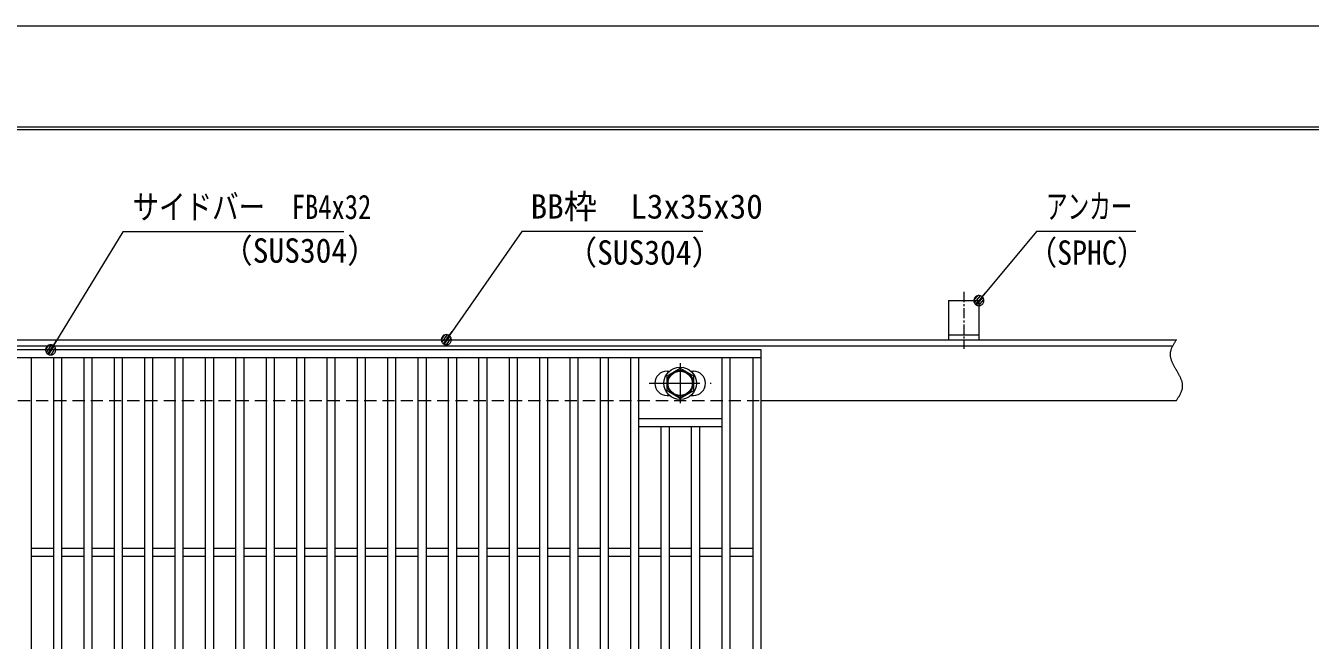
# Model space of a CAD drawing. Units: millimetres, scale not verified. Extents: x -1050 to 1050, y -742 to 742.
# Drawn here: x -159 to 476, y 439 to 742 of the extents above; entities that cross this region are included whole.
import ezdxf
from ezdxf.enums import TextEntityAlignment as Align

# ---------------------------------------------------------------- set-up
doc = ezdxf.new("R2010")
doc.units = ezdxf.units.MM
doc.header["$LTSCALE"] = 5
for name, pattern in [('CHAIN1', [8, 5, -1, 1, -1]), ('DASHED1', [1.8, 1.2, -0.6]), ('DOUBLE_CHAIN1', [8.8, 5, -1, 0.6, -0.6, 0.6, -1])]:
    doc.linetypes.add(name, pattern=pattern)
for name, color, linetype, lineweight in [('0-0_7-図\u3000枠', 4, 'Continuous', 9), ('0-1_寸法注釈', 2, 'Continuous', 9), ('0-2_0', 2, 'Continuous', 9), ('0-3_DEFPOINTS', 134, 'Continuous', 9), ('0-4_蓋', 5, 'Continuous', 9), ('0-6_想像線', 134, 'DOUBLE_CHAIN1', 9), ('0-7_中心線', 6, 'CHAIN1', 9), ('0-8_締付部品', 7, 'Continuous', 9), ('0-9_枠', 7, 'Continuous', 9), ('0-A_溝開口', 4, 'DASHED1', 9), ('0-B_アンカー', 7, 'Continuous', 9)]:
    doc.layers.add(name, color=color, linetype=linetype, lineweight=lineweight)
doc.styles.add('ＭＳ ゴシック', font='')
doc.styles.get('ＭＳ ゴシック').set_extended_font_data('MS Gothic')

# ---------------------------------------------------------------- blocks, each defined once
blk = doc.blocks.new('A$C5D7C781A')
at = {"layer": '0-B_アンカー', "color": 6, "linetype": 'CHAIN1'}
blk.add_line((37.5, 140.11), (37.5, 0), dxfattribs=at)
at = {"layer": '0-B_アンカー'}
for p, q in [((0, 118.78), (0, 22.26)), ((0, 118.78), (75, 118.78)), ((75, 118.78), (75, 22.26)), ((75, 33.76), (0, 33.76)), ((0, 22.26), (75, 22.26))]:
    blk.add_line(p, q, dxfattribs=at)
blk = doc.blocks.new('_Dot')
at = {"layer": '0-2_0'}
for p, q in [((-2.5, 0), (-5, 0)), ((2.445, 0.5), (-2.445, 0.5)), ((1.997, 1.5), (-1.997, 1.5)), ((2.289, -0.995), (-2.289, -0.995)), ((1.499, -1.995), (-1.499, -1.995))]:
    blk.add_line(p, q, dxfattribs=at)
for points in [[(2.5, 0), (2.48, 0.313), (2.421, 0.622), (2.324, 0.92), (2.191, 1.204), (2.023, 1.469), (1.822, 1.711), (1.594, 1.926), (1.34, 2.111), (1.064, 2.262), (0.773, 2.378), (0.468, 2.456), (0.157, 2.495), (-0.157, 2.495), (-0.468, 2.456), (-0.773, 2.378), (-1.064, 2.262), (-1.34, 2.111), (-1.594, 1.926), (-1.822, 1.711), (-2.023, 1.469), (-2.191, 1.204), (-2.324, 0.92), (-2.421, 0.622), (-2.48, 0.313), (-2.5, 0), (0, 0)], [(-2.5, 0), (-2.48, -0.313), (-2.421, -0.622), (-2.324, -0.92), (-2.191, -1.204), (-2.023, -1.469), (-1.822, -1.711), (-1.594, -1.926), (-1.34, -2.111), (-1.064, -2.262), (-0.773, -2.378), (-0.468, -2.456), (-0.157, -2.495), (0.157, -2.495), (0.468, -2.456), (0.773, -2.378), (1.064, -2.262), (1.34, -2.111), (1.594, -1.926), (1.822, -1.711), (2.023, -1.469), (2.191, -1.204), (2.324, -0.92), (2.421, -0.622), (2.48, -0.313), (2.5, 0), (0, 0)]]:
    blk.add_lwpolyline(points, close=True, dxfattribs=at)

msp = doc.modelspace()

# ---------------------------------------------------------------- linework, layer by layer
at = {"layer": '0-0_7-図\u3000枠'}
msp.add_line((-973.75, 691.25), (998.75, 691.25), dxfattribs=at)
msp.add_lwpolyline([(-975, 692.5), (1000, 692.5), (1000, -692.5)], dxfattribs=at)
at = {"layer": '0-1_寸法注釈'}
for points in [[(-1.475, 640.749), (-110.699, 640.749), (-145.749, 583.322)], [(175.814, 640.968), (86.447, 640.968), (49.664, 588.288)], [(389.478, 640.968), (340.425, 640.968), (312.702, 607.538)]]:
    msp.add_lwpolyline(points, dxfattribs=at)
at = {"layer": '0-3_DEFPOINTS'}
msp.add_lwpolyline([(-1050, -742.5), (-1050, 742.5), (1050, 742.5), (1050, -742.5)], close=True, dxfattribs=at)
at = {"layer": '0-4_蓋'}
for p, q in [((204.55, 582.475), (-790.45, 582.475)), ((204.55, 578.475), (-790.45, 578.475)), ((-155.95, 578.475), (-155.95, 186.475)), ((-144.95, 578.475), (-144.95, 186.475)), ((-140.95, 578.475), (-140.95, 186.475)), ((-129.95, 578.475), (-129.95, 186.475)), ((-125.95, 578.475), (-125.95, 186.475)), ((-114.95, 578.475), (-114.95, 186.475)), ((-110.95, 578.475), (-110.95, 186.475)), ((-99.95, 578.475), (-99.95, 186.475)), ((-95.95, 578.475), (-95.95, 186.475)), ((-84.95, 578.475), (-84.95, 186.475)), ((-80.95, 578.475), (-80.95, 186.475)), ((-69.95, 578.475), (-69.95, 186.475)), ((-65.95, 578.475), (-65.95, 186.475)), ((-54.95, 578.475), (-54.95, 186.475)), ((-50.95, 578.475), (-50.95, 186.475)), ((-39.95, 578.475), (-39.95, 186.475)), ((-35.95, 578.475), (-35.95, 186.475)), ((-24.95, 578.475), (-24.95, 186.475)), ((-20.95, 578.475), (-20.95, 186.475)), ((-9.95, 578.475), (-9.95, 186.475)), ((-5.95, 578.475), (-5.95, 186.475)), ((5.05, 578.475), (5.05, 186.475)), ((9.05, 578.475), (9.05, 186.475)), ((20.05, 578.475), (20.05, 186.475)), ((24.05, 578.475), (24.05, 186.475)), ((35.05, 578.475), (35.05, 186.475)), ((39.05, 578.475), (39.05, 186.475)), ((50.05, 578.475), (50.05, 186.475)), ((54.05, 578.475), (54.05, 186.475)), ((65.05, 578.475), (65.05, 186.475)), ((69.05, 578.475), (69.05, 186.475)), ((80.05, 578.475), (80.05, 186.475)), ((84.05, 578.475), (84.05, 186.475)), ((95.05, 578.475), (95.05, 186.475)), ((99.05, 578.475), (99.05, 186.475)), ((110.05, 578.475), (110.05, 186.475)), ((114.05, 578.475), (114.05, 186.475)), ((125.05, 578.475), (125.05, 186.475)), ((129.05, 578.475), (129.05, 186.475)), ((140.05, 578.475), (140.05, 186.475)), ((144.05, 578.475), (144.05, 186.475)), ((185.05, 578.475), (185.05, 186.475)), ((189.05, 578.475), (189.05, 186.475)), ((200.55, 186.475), (200.55, 578.475)), ((204.55, 182.475), (204.55, 582.475)), ((158.05, 571.978), (159.262, 571.978)), ((169.838, 571.978), (171.05, 571.978)), ((158.05, 559.978), (159.255, 559.978)), ((169.845, 559.978), (171.05, 559.978)), ((185.05, 548.475), (144.05, 548.475)), ((185.05, 544.475), (144.05, 544.475)), ((155.05, 544.475), (155.05, 220.475)), ((159.05, 544.475), (159.05, 220.475)), ((170.05, 544.475), (170.05, 220.475)), ((174.05, 544.475), (174.05, 220.475)), ((-144.95, 484.475), (-155.95, 484.475)), ((-129.95, 484.475), (-140.95, 484.475)), ((-114.95, 484.475), (-125.95, 484.475)), ((-99.95, 484.475), (-110.95, 484.475)), ((-84.95, 484.475), (-95.95, 484.475)), ((-69.95, 484.475), (-80.95, 484.475)), ((-54.95, 484.475), (-65.95, 484.475)), ((-39.95, 484.475), (-50.95, 484.475)), ((-24.95, 484.475), (-35.95, 484.475)), ((-9.95, 484.475), (-20.95, 484.475)), ((5.05, 484.475), (-5.95, 484.475)), ((20.05, 484.475), (9.05, 484.475)), ((35.05, 484.475), (24.05, 484.475)), ((50.05, 484.475), (39.05, 484.475)), ((65.05, 484.475), (54.05, 484.475)), ((80.05, 484.475), (69.05, 484.475)), ((95.05, 484.475), (84.05, 484.475)), ((110.05, 484.475), (99.05, 484.475)), ((125.05, 484.475), (114.05, 484.475)), ((140.05, 484.475), (129.05, 484.475)), ((155.05, 484.475), (144.05, 484.475)), ((170.05, 484.475), (159.05, 484.475)), ((185.05, 484.475), (174.05, 484.475)), ((200.55, 484.475), (189.05, 484.475)), ((-144.95, 480.475), (-155.95, 480.475)), ((-129.95, 480.475), (-140.95, 480.475)), ((-114.95, 480.475), (-125.95, 480.475)), ((-99.95, 480.475), (-110.95, 480.475)), ((-84.95, 480.475), (-95.95, 480.475)), ((-69.95, 480.475), (-80.95, 480.475)), ((-54.95, 480.475), (-65.95, 480.475)), ((-39.95, 480.475), (-50.95, 480.475)), ((-24.95, 480.475), (-35.95, 480.475)), ((-9.95, 480.475), (-20.95, 480.475)), ((5.05, 480.475), (-5.95, 480.475)), ((20.05, 480.475), (9.05, 480.475)), ((35.05, 480.475), (24.05, 480.475)), ((50.05, 480.475), (39.05, 480.475)), ((65.05, 480.475), (54.05, 480.475)), ((80.05, 480.475), (69.05, 480.475)), ((95.05, 480.475), (84.05, 480.475)), ((110.05, 480.475), (99.05, 480.475)), ((125.05, 480.475), (114.05, 480.475)), ((140.05, 480.475), (129.05, 480.475)), ((155.05, 480.475), (144.05, 480.475)), ((170.05, 480.475), (159.05, 480.475)), ((185.05, 480.475), (174.05, 480.475)), ((200.55, 480.475), (189.05, 480.475))]:
    msp.add_line(p, q, dxfattribs=at)
for centre, start, end in [((158.05, 565.978), 90, 270), ((171.05, 565.978), 270, 90)]:
    msp.add_arc(centre, 6, start, end, dxfattribs=at)
at = {"layer": '0-6_想像線'}
for points in [[(409.55, 587.475), (409.359, 587.182), (409.169, 586.888), (408.98, 586.595), (408.792, 586.301), (408.608, 586.007), (408.427, 585.714), (408.249, 585.42), (408.076, 585.126), (407.909, 584.831), (407.747, 584.537), (407.592, 584.242), (407.443, 583.947), (407.303, 583.652), (407.171, 583.357), (407.048, 583.061), (406.935, 582.765), (406.832, 582.468), (406.741, 582.172), (406.661, 581.874), (406.593, 581.577), (406.538, 581.279), (406.497, 580.98), (406.47, 580.681), (406.458, 580.381), (406.46, 580.081), (406.476, 579.781), (406.505, 579.48), (406.547, 579.178), (406.601, 578.876), (406.666, 578.574), (406.743, 578.272), (406.829, 577.969), (406.926, 577.665), (407.032, 577.362), (407.147, 577.058), (407.27, 576.753), (407.401, 576.449), (407.538, 576.144), (407.683, 575.839)], [(407.683, 575.839), (407.833, 575.534), (407.989, 575.229), (408.15, 574.923), (408.316, 574.617), (408.485, 574.312), (408.657, 574.006), (408.833, 573.7), (409.01, 573.394), (409.189, 573.087), (409.369, 572.781), (409.55, 572.475)], [(411.417, 569.111), (411.267, 569.416), (411.111, 569.721), (410.95, 570.027), (410.784, 570.333), (410.615, 570.638), (410.443, 570.944), (410.267, 571.25), (410.09, 571.556), (409.911, 571.863), (409.731, 572.169), (409.55, 572.475), (409.55, 572.475)], [(409.55, 557.475), (409.741, 557.768), (409.931, 558.062), (410.12, 558.355), (410.308, 558.649), (410.492, 558.943), (410.673, 559.236), (410.851, 559.53), (411.024, 559.824), (411.191, 560.119), (411.353, 560.413), (411.508, 560.708), (411.657, 561.003), (411.797, 561.298), (411.929, 561.593), (412.052, 561.889), (412.165, 562.185), (412.268, 562.481), (412.359, 562.778), (412.439, 563.076), (412.507, 563.373), (412.562, 563.671), (412.603, 563.97), (412.63, 564.269), (412.642, 564.569), (412.64, 564.869), (412.624, 565.169), (412.595, 565.47), (412.553, 565.772), (412.499, 566.074), (412.434, 566.376), (412.357, 566.678), (412.271, 566.981), (412.174, 567.285), (412.068, 567.588), (411.953, 567.892), (411.83, 568.197), (411.699, 568.501), (411.562, 568.806), (411.417, 569.111)]]:
    msp.add_lwpolyline(points, dxfattribs=at)
at = {"layer": '0-7_中心線'}
for p, q in [((164.55, 575.871), (164.55, 556.085)), ((149.304, 565.978), (179.796, 565.978))]:
    msp.add_line(p, q, dxfattribs=at)
at = {"layer": '0-8_締付部品'}
for p, q in [((158.05, 569.731), (164.55, 573.483)), ((158.05, 562.225), (158.05, 569.731)), ((164.55, 558.472), (158.05, 562.225)), ((171.05, 562.225), (164.55, 558.472))]:
    msp.add_line(p, q, dxfattribs=at)
msp.add_lwpolyline([(164.55, 573.483), (171.05, 569.731), (171.05, 562.225)], dxfattribs=at)
for centre, radius in [((164.55, 565.975), 8), ((164.55, 565.978), 6.5), ((164.55, 565.978), 5.993)]:
    msp.add_circle(centre, radius, dxfattribs=at)
at = {"layer": '0-9_枠'}
for p, q in [((-795.45, 587.475), (409.55, 587.475)), ((-792.45, 584.475), (407.714, 584.475)), ((204.55, 557.475), (409.55, 557.475))]:
    msp.add_line(p, q, dxfattribs=at)
at = {"layer": '0-A_溝開口'}
msp.add_line((-765.45, 557.475), (204.55, 557.475), dxfattribs=at)

# ---------------------------------------------------------------- block references
at = {"layer": '0-1_寸法注釈'}
for p, rotation in [((312.05, 606.779), 229.33113), ((49.081, 587.475), 234.35189), ((-146.281, 582.475), 237.88131)]:
    msp.add_blockref('_Dot', p, dxfattribs=dict(at, rotation=rotation))
at = {"layer": '0-B_アンカー', "xscale": 0.2, "yscale": 0.2}
msp.add_blockref('A$C5D7C781A', (297.05, 583.023), dxfattribs=at)

# ---------------------------------------------------------------- texts
at = {"layer": '0-1_寸法注釈', "color": 7, "style": 'ＭＳ ゴシック'}
for s, height, width, p in [('サイドバー\u3000FB4x32', 12.02, 0.8, (-105.921, 643.436)), ('アンカー', 12.02, 0.65, (345.202, 643.655)), ('（SUS304）', 12.02, 0.95, (-62.079, 621.881)), ('（SUS304）', 12.02, 0.95, (107.958, 620.919)), ('（SPHC）', 12.03, 0.9, (335.929, 620.865))]:
    msp.add_text(s, height=height, dxfattribs=dict(at, width=width)).set_placement(p, align=Align.BOTTOM_LEFT)
msp.add_text('BB枠\u3000L3x35x30', height=12.03, dxfattribs=at).set_placement((90.7, 643.655), align=Align.BOTTOM_LEFT)

doc.saveas('drawing.dxf')
